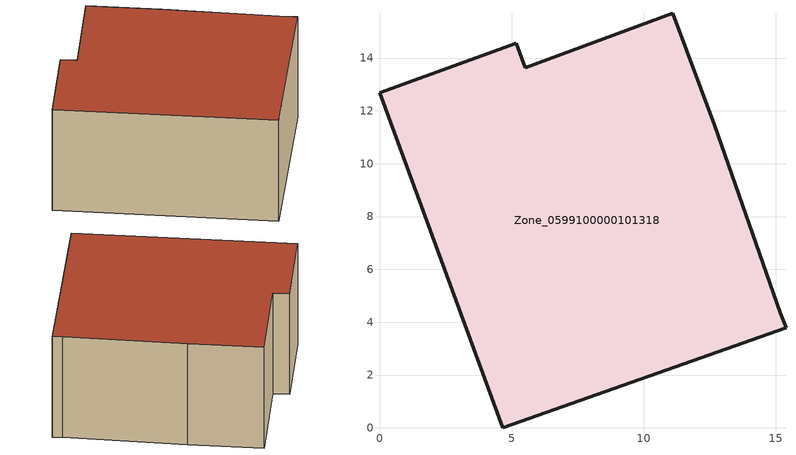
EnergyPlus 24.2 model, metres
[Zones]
Zone_0599100000101318
 floor ground (C_G): 4.67,0 0,12.68 5.17,14.57 5.51,13.63 11.1,15.7 12.69,11.43 15.17,4.35 15.39,3.79 z0
 wall outside (C_F): 0,12.68 4.67,0 15.39,3.79 15.17,4.35 12.69,11.43 11.1,15.7 5.51,13.63 5.17,14.57 0,12.68 z0:7.12
 roof outside (C_R): 4.67,0 15.39,3.79 15.17,4.35 12.69,11.43 11.1,15.7 5.51,13.63 5.17,14.57 0,12.68 z7.12
[BUILDING]
Pand.0599100000101318: North Axis=0; Terrain=City; Loads Convergence Tolerance Value=0.04; Temperature Convergence Tolerance Value=0.4; Solar Distribution=FullExterior; Maximum Number of Warmup Days=25; Minimum Number of Warmup Days=1
[Site:Location]
Rotterdam.The.Hague.AP_ZH_NLD Design_Conditions: Latitude=51.96; Longitude=4.45; Time Zone=1; Elevation=-4.5
[SITE:GROUNDTEMPERATURE:BUILDINGSURFACE]
18, 18, 18, 18, 18, 18, 18, 18, 18, 18, 18, 18
[MATERIAL] Thermal Absorptance=0.9; Solar Absorptance=0.7; Visible Absorptance=0.7
Name | Roughness | Thickness | Conductivity | Density | Specific Heat
G.TI.1946 | MediumSmooth | 0.15 | 1 | 540 | 1210
F.TI.1946 | Rough | 0.3 | 0.857143 | 1920 | 840
R.TI.1946 | MediumRough | 0.2 | 0.1 | 1500 | 1000
[CONSTRUCTION]
C_G: G.TI.1946
C_F: F.TI.1946
C_R: R.TI.1946
[ZONE]
Zone_0599100000101318: Type=1; Multiplier=1; Ceiling Height=Autocalculate; Volume=Autocalculate; Floor Area=autocalculate; Part of Total Floor Area=Yes
[ZONEINFILTRATION:DESIGNFLOWRATE]
Infil_Zone_0599100000101318: Zone or ZoneList or Space or SpaceList=Zone_0599100000101318; Schedule=AlwaysOn; Design Flow Rate Calculation Method=Flow/Area; Flow Rate per Floor Area=0.003; Constant Term Coefficient=1; Temperature Term Coefficient=0; Velocity Term Coefficient=0; Velocity Squared Term Coefficient=0
[HVACTEMPLATE:ZONE:IDEALLOADSAIRSYSTEM]
Zone_0599100000101318: Maximum Heating Supply Air Temperature=50; Minimum Cooling Supply Air Temperature=13; Maximum Heating Supply Air Humidity Ratio=0.0156; Minimum Cooling Supply Air Humidity Ratio=0.0077; Heating Limit=NoLimit; Cooling Limit=NoLimit; Dehumidification Control Type=ConstantSensibleHeatRatio; Cooling Sensible Heat Ratio=0.7; Dehumidification Setpoint=60; Humidification Control Type=None; Humidification Setpoint=30; Outdoor Air Method=None; Outdoor Air Flow Rate per Person=0.00944; Outdoor Air Flow Rate per Zone Floor Area=0; Outdoor Air Flow Rate per Zone=0; Demand Controlled Ventilation Type=None; Outdoor Air Economizer Type=NoEconomizer; Heat Recovery Type=None; Sensible Heat Recovery Effectiveness=0.7; Latent Heat Recovery Effectiveness=0.65
[ZONECONTROL:THERMOSTAT]
ThermostatControl_Zone_0599100000101318: Zone or ZoneList=Zone_0599100000101318; Control Type Schedule=DualSetpointControlType; Control 1=Thermostat_Zone_0599100000101318; Temperature Difference Between Cutout And Setpoint=0
[THERMOSTATSETPOINT:DUALSETPOINT]
Thermostat_Zone_0599100000101318: Heating Setpoint Temperature Schedule=HeatingSetpoint_Zone_0599100000101318; Cooling Setpoint Temperature Schedule=CoolingSetpoint_Zone_0599100000101318
[SCHEDULE:COMPACT]
HeatingSetpoint_Zone_0599100000101318: Through: 12/31, For: AllDays, Until: 24:00, 21
CoolingSetpoint_Zone_0599100000101318: Through: 12/31, For: AllDays, Until: 24:00, 24
DualSetpointControlType: Through: 12/31, For: AllDays, Until: 24:00, 4
AlwaysOn: Through: 12/31, For: AllDays, Until: 24:00, 1
